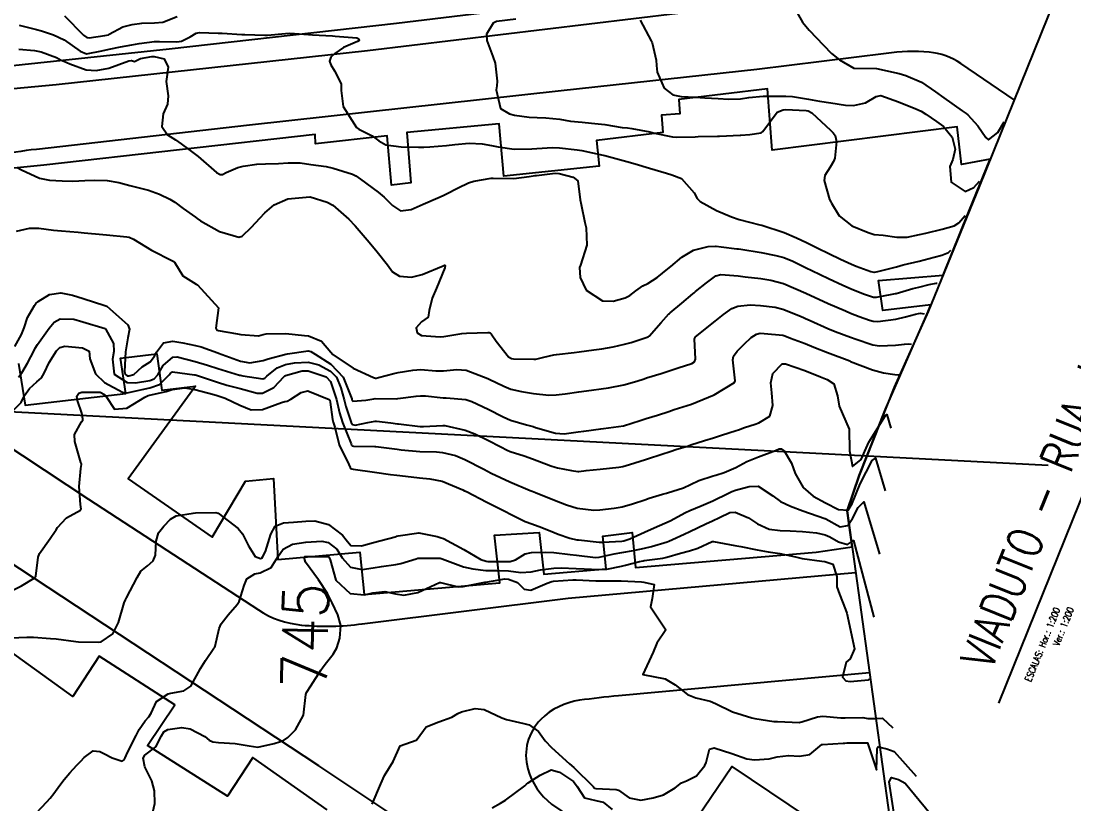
# Model space of a CAD drawing. Header units: metres. Extents: x 318500 to 325275, y 7408834 to 7428799.
# Drawn here: x 321717.2 to 321810.4, y 7415750.7 to 7415820.2 of the extents above; entities that cross this region are included whole.
import ezdxf
from ezdxf.enums import TextEntityAlignment as Align

# ---------------------------------------------------------------- set-up
doc = ezdxf.new("R2010")
doc.units = ezdxf.units.M
doc.header["$MEASUREMENT"] = 0
doc.linetypes.add('CONTINUO', pattern=[0])
for name, color, linetype in [('Area', 45, 'Continuous'), ('Cotas', 45, 'Continuous'), ('Curvas de Nivel 1m', 11, 'Continuous'), ('Curvas de Nivel 5m', 15, 'Continuous'), ('Edificações', 30, 'Continuous'), ('Perfil', 45, 'Continuous'), ('TEXTO', 45, 'Continuous'), ('Vias Primárias', 230, 'Continuous')]:
    doc.layers.add(name, color=color, linetype=linetype)
doc.styles.add('ROMANS', font='romans', dxfattribs={"height": 0.2})
doc.styles.add('Style-STANDARD', font='STANDARD.shx')

msp = doc.modelspace()

# ---------------------------------------------------------------- linework, layer by layer
at = {"layer": 'Area'}
msp.add_lwpolyline([(321828.812, 7415871.829), (321825.52, 7415865.266), (321824.407, 7415862.627), (321823.78, 7415860.688), (321820.875, 7415852.855), (321816.863, 7415842.283), (321815.539, 7415839.28), (321814.542, 7415836.485), (321814.272, 7415836.193), (321812.185, 7415830.571), (321810.023, 7415825.882), (321808.723, 7415822.002), (321802.056, 7415805.534), (321797.525, 7415794.4), (321794.514, 7415787.7), (321791.419, 7415779.864), (321790.335, 7415776.74), (321794.679, 7415745.276)], dxfattribs=at)
at = {"layer": 'Curvas de Nivel 1m', "flags": 128}
for points, elevation in [([(321785.563, 7415821.511), (321786.383, 7415820.039), (321786.99, 7415819.347), (321788.257, 7415818.017), (321788.963, 7415817.271), (321789.659, 7415816.702), (321790.95, 7415815.98), (321792.95, 7415815.95), (321794.943, 7415815.488), (321795.539, 7415815.323), (321796.933, 7415814.735), (321798.176, 7415813.881), (321798.912, 7415813.339), (321800.548, 7415812.2), (321800.892, 7415811.963), (321801.028, 7415811.848), (321801.916, 7415810.87), (321802.634, 7415809.824), (321802.867, 7415809.633), (321803.698, 7415810.283), (321804.25, 7415811.22)], 732), ([(321720.995, 7415820.603), (321722.674, 7415818.893), (321722.967, 7415818.692), (321723.182, 7415818.671), (321724.568, 7415818.866), (321724.899, 7415818.933), (321724.972, 7415818.972), (321726.185, 7415819.639), (321726.985, 7415819.852), (321727.848, 7415819.96), (321728.988, 7415819.984), (321729.724, 7415820.064), (321730.997, 7415820.565)], 734), ([(321760.999, 7415820.312), (321759.282, 7415820.119), (321758.993, 7415819.975), (321758.403, 7415818.991), (321758.413, 7415818.416), (321758.949, 7415817.005), (321759.166, 7415816.407), (321759.34, 7415814.82), (321759.302, 7415814.404), (321759.259, 7415814.06), (321759.641, 7415812.399), (321760.431, 7415811.934), (321760.884, 7415811.816), (321762.16, 7415811.638), (321762.882, 7415811.595), (321763.655, 7415811.569), (321764.881, 7415811.446), (321765.848, 7415811.283), (321766.879, 7415811.171), (321767.7, 7415811.11), (321768.877, 7415810.967), (321770.407, 7415810.723), (321770.874, 7415810.673), (321771.264, 7415810.634), (321772.871, 7415810.318), (321772.95, 7415810.298), (321773.267, 7415810.214), (321774.865, 7415809.871), (321775.21, 7415809.841), (321776.866, 7415809.892), (321777.132, 7415809.9), (321778.867, 7415809.95), (321779.046, 7415809.958), (321780.869, 7415810.04), (321780.938, 7415810.04), (321781.709, 7415810.102), (321782.712, 7415810.251), (321782.873, 7415810.352), (321784.132, 7415812.071), (321784.672, 7415812.285), (321784.894, 7415812.3), (321786.712, 7415812.214), (321786.892, 7415812.182), (321787.23, 7415812.027), (321788.875, 7415810.474), (321789.112, 7415810.246), (321789.271, 7415810.004), (321789.401, 7415809.463), (321789.262, 7415808.004), (321789.138, 7415807.703), (321788.828, 7415807.201), (321788.38, 7415806.451), (321788.304, 7415806.015), (321788.793, 7415804.337), (321788.904, 7415804.121), (321788.966, 7415804.007), (321789.647, 7415802.871), (321790.76, 7415801.98), (321792.206, 7415801.413), (321792.749, 7415801.228), (321793.521, 7415801.169), (321794.746, 7415800.986), (321795.661, 7415801.001), (321796.75, 7415801.22), (321797.303, 7415801.341), (321798.758, 7415801.709), (321799.823, 7415801.981), (321800.234, 7415802.251), (321800.8, 7415802.91)], 734), ([(321771.999, 7415820.235), (321772.972, 7415818.383), (321773.059, 7415818.219), (321773.422, 7415816.68), (321773.458, 7415816.212), (321773.527, 7415815.626), (321774.125, 7415814.202), (321774.911, 7415813.598), (321775.625, 7415813.467), (321776.908, 7415813.399), (321777.73, 7415813.336), (321778.907, 7415813.273), (321779.819, 7415813.214), (321780.907, 7415813.257), (321781.64, 7415813.371), (321782.911, 7415813.481), (321783.49, 7415813.503), (321784.912, 7415813.504), (321785.499, 7415813.463), (321786.908, 7415813.232), (321787.892, 7415813.033), (321788.903, 7415812.886), (321790.188, 7415812.704), (321790.9, 7415812.649), (321791.967, 7415812.901), (321792.913, 7415813.474), (321793.319, 7415813.541), (321794.906, 7415812.995), (321796.444, 7415812.359), (321796.894, 7415812.151), (321797.325, 7415811.893), (321798.25, 7415811.246), (321798.879, 7415810.796), (321799.657, 7415809.862), (321799.924, 7415808.789), (321799.702, 7415807.861), (321799.446, 7415807.248), (321799.561, 7415805.862), (321800.802, 7415805.052), (321801.582, 7415805.384), (321802.07, 7415805.96)], 733), ([(321716.95, 7415817.647), (321718.352, 7415817.546), (321718.947, 7415817.431), (321720.281, 7415816.92), (321720.716, 7415816.692), (321720.937, 7415816.599), (321721.481, 7415816.358), (321722.929, 7415815.817), (321723.806, 7415815.754), (321724.931, 7415815.971), (321726.712, 7415816.608), (321726.938, 7415816.646), (321727.206, 7415816.558), (321727.747, 7415816.822), (321728.745, 7415817.01), (321728.943, 7415817.008), (321729.838, 7415816.797), (321730.189, 7415816.048), (321730.022, 7415814.793), (321730.182, 7415813.509), (321730.128, 7415812.791), (321729.747, 7415811.927), (321729.624, 7415810.799), (321730.133, 7415810.071), (321730.848, 7415809.629), (321731.345, 7415809.272), (321732.005, 7415808.763), (321732.831, 7415808.145), (321734.48, 7415806.733), (321734.807, 7415806.537), (321734.993, 7415806.541), (321735.34, 7415806.722), (321736.359, 7415807.165), (321736.819, 7415807.289), (321738.03, 7415807.474), (321738.822, 7415807.491), (321739.973, 7415807.508), (321740.824, 7415807.577), (321741.892, 7415807.566), (321742.822, 7415807.444), (321744.179, 7415807.24), (321744.818, 7415807.111), (321746.511, 7415806.573), (321746.808, 7415806.421), (321747.241, 7415806.126), (321748.787, 7415804.977), (321749.321, 7415804.532), (321750.062, 7415803.81), (321750.768, 7415803.338), (321751.711, 7415803.443), (321752.774, 7415803.916), (321754.067, 7415804.471), (321754.554, 7415804.693), (321754.785, 7415804.816), (321755.869, 7415805.369), (321756.801, 7415805.81), (321757.263, 7415805.965), (321758.807, 7415806.233), (321758.98, 7415806.235), (321760.807, 7415806.184), (321762.168, 7415806.36), (321762.707, 7415806.456), (321762.812, 7415806.469), (321764.489, 7415806.659), (321764.815, 7415806.646), (321766.073, 7415806.311), (321766.473, 7415805.971), (321766.705, 7415804.301), (321766.784, 7415803.883), (321767.118, 7415802.295), (321767.219, 7415801.827), (321767.287, 7415800.292), (321766.712, 7415798.497), (321766.645, 7415798.301), (321766.697, 7415797.406), (321767.218, 7415796.292), (321768.666, 7415795.332), (321769.621, 7415795.305), (321770.67, 7415795.609), (321771.088, 7415795.829), (321771.62, 7415796.236), (321772.235, 7415796.679), (321772.69, 7415796.892), (321773.504, 7415797.402), (321774.467, 7415798.194), (321774.712, 7415798.391), (321775.698, 7415799.202), (321776.727, 7415799.842), (321778.021, 7415800.151), (321778.68, 7415800.191), (321778.731, 7415800.186), (321779.181, 7415800.133), (321780.577, 7415799.961), (321780.728, 7415799.943), (321780.919, 7415799.918), (321782.725, 7415799.639), (321784.028, 7415799.376), (321784.721, 7415799.179), (321785.521, 7415798.851), (321786.712, 7415798.271), (321787.217, 7415798.025), (321788.7, 7415797.313), (321789.951, 7415796.731), (321790.686, 7415796.409), (321791.803, 7415795.963), (321792.676, 7415795.682), (321792.955, 7415795.668), (321794.341, 7415795.933), (321794.624, 7415795.987), (321794.681, 7415796.005), (321796.166, 7415796.429), (321796.69, 7415796.568), (321797.597, 7415796.79), (321798.217, 7415796.919), (321798.31, 7415796.92)], 736), ([(321716.813, 7415807.179), (321717.196, 7415806.964), (321718.799, 7415806.231), (321719.672, 7415806.052), (321720.796, 7415805.989), (321721.736, 7415805.961), (321722.797, 7415805.999), (321723.635, 7415806.04), (321724.797, 7415806.016), (321725.803, 7415805.837), (321726.791, 7415805.569), (321728.456, 7415805.143), (321728.784, 7415805.048), (321729.413, 7415804.801), (321730.347, 7415804.357), (321730.773, 7415804.081), (321731.518, 7415803.519), (321732.609, 7415802.752), (321732.758, 7415802.648), (321733.059, 7415802.443), (321734.742, 7415801.5), (321736.447, 7415800.992), (321736.736, 7415801.075), (321737.559, 7415801.877), (321738.319, 7415802.677), (321738.765, 7415803.14), (321739.582, 7415803.852), (321740.777, 7415804.388), (321742.739, 7415804.58), (321742.78, 7415804.574), (321744.276, 7415804.098), (321744.772, 7415803.817), (321746.185, 7415802.576), (321746.751, 7415801.993), (321747.987, 7415800.551), (321748.717, 7415799.697), (321749.612, 7415798.526), (321750.077, 7415797.903), (321750.69, 7415797.525), (321751.738, 7415797.451), (321752.692, 7415797.681), (321754.566, 7415798.462), (321754.658, 7415798.503), (321754.701, 7415798.505), (321754.737, 7415798.459), (321754.698, 7415798.268), (321753.963, 7415796.471), (321753.571, 7415795.572), (321753.308, 7415794.48), (321753.213, 7415793.91), (321752.635, 7415793.494), (321752.16, 7415792.962), (321752.26, 7415792.494), (321752.618, 7415792.269), (321754.295, 7415792.143), (321754.617, 7415792.171), (321756.217, 7415792.436), (321756.631, 7415792.485), (321758.511, 7415792.531), (321758.631, 7415792.531), (321758.727, 7415792.505), (321758.809, 7415792.407), (321759.252, 7415791.769), (321760.344, 7415790.384), (321760.598, 7415790.233), (321760.78, 7415790.195), (321762.597, 7415790.164), (321762.763, 7415790.182), (321763.459, 7415790.341), (321764.367, 7415790.569), (321764.604, 7415790.601), (321766.144, 7415790.77), (321766.608, 7415790.827), (321767.899, 7415790.993), (321768.612, 7415791.101), (321769.601, 7415791.274), (321770.619, 7415791.489), (321771.213, 7415791.649), (321772.628, 7415792.112), (321772.703, 7415792.144), (321772.796, 7415792.218), (321773.863, 7415793.422), (321774.551, 7415794.191), (321774.605, 7415794.236), (321774.651, 7415794.274), (321775.699, 7415795.145), (321776.677, 7415795.964), (321776.79, 7415796.057), (321776.923, 7415796.166), (321777.891, 7415796.953), (321778.701, 7415797.567), (321779.147, 7415797.69), (321780.702, 7415797.565), (321781.318, 7415797.486), (321782.698, 7415797.313), (321783.59, 7415797.183), (321784.692, 7415796.892), (321786.68, 7415796.03), (321788.666, 7415795.102), (321790.192, 7415794.452), (321790.654, 7415794.264), (321791.419, 7415793.968), (321792.318, 7415793.626), (321792.646, 7415793.541), (321793.067, 7415793.525), (321794.648, 7415793.725), (321795.522, 7415793.917), (321796.4, 7415794.158), (321796.655, 7415794.227), (321796.83, 7415794.247), (321797.18, 7415794.2)], 737), ([(321716.738, 7415801.53), (321717.906, 7415801.789), (321718.743, 7415801.778), (321720.042, 7415801.619), (321720.74, 7415801.546), (321722.201, 7415801.433), (321722.737, 7415801.384), (321724.385, 7415801.216), (321724.735, 7415801.184), (321726.534, 7415801.032), (321726.733, 7415800.997), (321727.121, 7415800.826), (321728.715, 7415799.825), (321730.583, 7415798.9), (321730.701, 7415798.833), (321730.749, 7415798.779), (321731.481, 7415797.561), (321732.681, 7415796.82), (321732.801, 7415796.749), (321734.65, 7415794.73), (321734.421, 7415792.934), (321734.51, 7415792.731), (321734.604, 7415792.714), (321734.62, 7415792.715), (321736.325, 7415792.411), (321736.616, 7415792.348), (321738.194, 7415792.254), (321738.617, 7415792.357), (321738.873, 7415792.412), (321740.618, 7415792.436), (321742.273, 7415792.282), (321742.616, 7415792.237), (321743.778, 7415791.769), (321744.602, 7415790.79), (321744.765, 7415790.588), (321746.582, 7415789.364), (321748.394, 7415788.543), (321748.569, 7415788.493), (321748.621, 7415788.488), (321748.809, 7415788.536), (321750.184, 7415788.907), (321750.577, 7415788.99), (321751.868, 7415789.21), (321752.581, 7415789.245), (321753.904, 7415789.147), (321754.58, 7415789.141), (321755.776, 7415789.248), (321756.581, 7415789.189), (321758.518, 7415788.463), (321758.57, 7415788.437), (321758.63, 7415788.409), (321759.94, 7415787.766), (321760.561, 7415787.518), (321761.488, 7415787.295), (321762.558, 7415787.122), (321763.904, 7415786.989), (321764.557, 7415787.011), (321765.354, 7415787.114), (321766.56, 7415787.279), (321767.703, 7415787.424), (321768.563, 7415787.539), (321769.197, 7415787.631), (321770.567, 7415787.906), (321771.724, 7415788.233), (321772.357, 7415788.439), (321772.574, 7415788.505), (321773.872, 7415788.91), (321774.584, 7415789.136), (321775.37, 7415789.401), (321776.594, 7415789.803), (321776.819, 7415789.945), (321776.896, 7415790.166), (321776.818, 7415791.977), (321776.903, 7415792.166), (321778.644, 7415793.537), (321779.382, 7415794.129), (321780.123, 7415794.653), (321780.661, 7415794.87), (321781.766, 7415794.996), (321782.663, 7415794.942), (321783.957, 7415794.774), (321784.658, 7415794.603), (321786.057, 7415794.039), (321786.473, 7415793.858), (321786.647, 7415793.78), (321787.079, 7415793.593), (321788.639, 7415792.888), (321789.269, 7415792.633), (321790.631, 7415792.129), (321790.74, 7415792.087), (321791.045, 7415791.974), (321792.622, 7415791.439), (321793.216, 7415791.349), (321794.622, 7415791.415), (321795.419, 7415791.515), (321795.823, 7415791.525), (321796.05, 7415791.49)], 738), ([(321716.603, 7415791.286), (321717.199, 7415792.369), (321717.416, 7415792.952), (321717.711, 7415793.872), (321718.332, 7415794.943), (321718.476, 7415795.119), (321718.655, 7415795.279), (321719.684, 7415795.905), (321720.667, 7415796.047), (321721.725, 7415795.833), (321722.66, 7415795.545), (321724.577, 7415794.935), (321724.651, 7415794.91), (321724.758, 7415794.858), (321726.626, 7415793.229), (321726.755, 7415792.828), (321726.612, 7415792.06), (321726.417, 7415790.833), (321726.323, 7415789.084), (321726.376, 7415788.833), (321726.568, 7415788.705), (321726.694, 7415788.702), (321727.133, 7415788.822), (321727.887, 7415789.504), (321728.587, 7415789.935), (321728.966, 7415790.425), (321729.158, 7415790.794), (321729.783, 7415791.613), (321730.61, 7415791.763), (321731.476, 7415791.635), (321732.606, 7415791.389), (321733.116, 7415791.255), (321734.6, 7415790.744), (321734.65, 7415790.719), (321736.59, 7415790.002), (321737.421, 7415789.854), (321738.591, 7415790.049), (321739.047, 7415790.211), (321740.6, 7415790.624), (321740.623, 7415790.626), (321740.766, 7415790.648), (321742.603, 7415790.916), (321742.84, 7415790.854), (321743.213, 7415790.611), (321744.587, 7415789.741), (321745.696, 7415788.579), (321746.452, 7415786.66), (321746.47, 7415786.571), (321746.487, 7415786.518), (321746.539, 7415786.436), (321747.691, 7415786.553), (321748.413, 7415786.671), (321748.542, 7415786.673), (321750.383, 7415786.671), (321750.543, 7415786.683), (321752.147, 7415786.893), (321752.547, 7415786.928), (321752.973, 7415786.91), (321754.553, 7415786.749), (321754.83, 7415786.734), (321756.552, 7415786.587), (321757.085, 7415786.425), (321758.54, 7415785.727), (321759.868, 7415785.052), (321760.526, 7415784.772), (321761.928, 7415784.359), (321762.518, 7415784.198), (321762.739, 7415784.125), (321764.509, 7415783.6), (321765.279, 7415783.548), (321766.511, 7415783.718), (321767.013, 7415783.793), (321768.516, 7415783.986), (321768.768, 7415784.016), (321770.52, 7415784.25), (321772.017, 7415784.738), (321772.53, 7415784.899), (321773.529, 7415785.211), (321774.54, 7415785.537), (321775.031, 7415785.697), (321776.55, 7415786.17), (321778.559, 7415786.998), (321780.368, 7415788.113), (321780.427, 7415788.258), (321780.207, 7415790.116), (321780.279, 7415790.441), (321780.612, 7415790.882), (321781.207, 7415791.518), (321781.85, 7415792.098), (321782.322, 7415792.404), (321782.634, 7415792.468), (321782.998, 7415792.449), (321784.632, 7415792.289), (321784.816, 7415792.242), (321785.317, 7415792.05), (321786.623, 7415791.554), (321787.396, 7415791.245), (321788.611, 7415790.755), (321790.569, 7415790.012), (321790.6, 7415790.001), (321790.655, 7415789.979), (321792.589, 7415789.237), (321793.567, 7415788.958), (321794.583, 7415788.807), (321794.866, 7415788.779), (321794.92, 7415788.77)], 739), ([(321716.527, 7415785.669), (321717.161, 7415786.326), (321717.465, 7415786.951), (321717.911, 7415787.585), (321718.558, 7415788.166), (321718.971, 7415788.527), (321719.201, 7415788.931), (321719.641, 7415789.867), (321720.29, 7415790.915), (321720.603, 7415791.214), (321721.02, 7415791.32), (321722.603, 7415791.191), (321723.176, 7415790.874), (321723.255, 7415790.208), (321723.742, 7415788.868), (321724.559, 7415788.102), (321726.137, 7415787.245), (321726.545, 7415787.191), (321727.87, 7415787.49), (321728.552, 7415787.631), (321729.425, 7415787.923), (321730.29, 7415788.783), (321730.407, 7415788.947), (321730.574, 7415789.036), (321732.523, 7415788.798), (321732.571, 7415788.785), (321732.684, 7415788.748), (321734.561, 7415788.125), (321735.391, 7415787.878), (321736.553, 7415787.563), (321738.065, 7415787.159), (321738.547, 7415787.152), (321739.554, 7415787.656), (321740.458, 7415788.651), (321740.515, 7415788.706), (321740.571, 7415788.727), (321742.064, 7415789.141), (321742.578, 7415789.13), (321744.198, 7415788.596), (321744.564, 7415788.208), (321745.096, 7415786.584), (321745.366, 7415785.419), (321745.62, 7415784.573), (321746.395, 7415782.658), (321746.436, 7415782.561), (321746.489, 7415782.489), (321746.594, 7415782.454), (321748.489, 7415782.445), (321748.59, 7415782.437), (321750.485, 7415782.196), (321750.842, 7415782.149), (321752.485, 7415781.985), (321753.973, 7415781.953), (321754.485, 7415781.912), (321755.659, 7415781.62), (321756.478, 7415781.271), (321758.142, 7415780.413), (321758.468, 7415780.246), (321758.793, 7415780.077), (321760.454, 7415779.284), (321762.262, 7415778.534), (321762.442, 7415778.465), (321762.741, 7415778.347), (321764.43, 7415777.67), (321765.487, 7415777.251), (321766.42, 7415776.971), (321767.899, 7415776.797), (321768.418, 7415776.812), (321769.71, 7415776.968), (321770.423, 7415777.092), (321771.323, 7415777.34), (321772.432, 7415777.714), (321772.806, 7415777.843), (321773.989, 7415778.197), (321774.335, 7415778.299), (321774.442, 7415778.334), (321775.851, 7415778.774), (321776.453, 7415779.051), (321777.2, 7415779.418), (321778.465, 7415779.826), (321778.706, 7415779.896), (321779.456, 7415780.125), (321780.475, 7415780.582), (321781.464, 7415781.116), (321782.484, 7415781.505), (321783.983, 7415782.068), (321784.324, 7415782.231), (321784.493, 7415782.235), (321784.771, 7415782.056), (321785.401, 7415780.968), (321785.737, 7415780.041), (321786.451, 7415778.785), (321787.345, 7415778.021), (321788.431, 7415777.423), (321789.57, 7415776.846), (321790.422, 7415776.772), (321790.783, 7415777.39), (321791.488, 7415779.12), (321792.548, 7415781.183), (321792.845, 7415781.395), (321793.72, 7415778.49)], 741), ([(321716.31, 7415769.641), (321717.188, 7415770.08), (321718.327, 7415770.763), (321718.453, 7415770.938), (321718.668, 7415772.622), (321718.778, 7415772.934), (321719.735, 7415774.281), (321720.185, 7415774.913), (321720.262, 7415775.032), (321720.385, 7415775.245), (321721.188, 7415776.108), (321722.409, 7415776.799), (321722.454, 7415776.835), (321722.474, 7415776.879), (321722.416, 7415777.289), (321722.315, 7415778.882), (321722.456, 7415780.466), (321722.517, 7415780.822), (321722.507, 7415780.88), (321722.462, 7415781.023), (321721.905, 7415782.889), (321721.902, 7415783.486), (321722.516, 7415784.609), (321722.622, 7415784.775), (321722.635, 7415784.879), (321722.525, 7415785.398), (321722.157, 7415786.507), (321722.085, 7415786.887), (321722.267, 7415787.161), (321722.545, 7415787.238), (321724.158, 7415787.252), (321724.543, 7415787.028), (321724.708, 7415786.857), (321725.431, 7415785.749), (321726.53, 7415785.825), (321728.111, 7415786.806), (321728.403, 7415786.941), (321728.543, 7415786.97), (321730.025, 7415787.308), (321730.551, 7415787.497), (321731.674, 7415787.642), (321732.551, 7415787.498), (321734.228, 7415787.042), (321734.543, 7415786.948), (321735.229, 7415786.713), (321736.534, 7415786.093), (321737.537, 7415785.692), (321738.531, 7415785.72), (321740.221, 7415786.329), (321740.538, 7415786.413), (321740.733, 7415786.443), (321741.049, 7415786.635), (321741.97, 7415787.207), (321742.551, 7415787.372), (321744.441, 7415786.591), (321744.502, 7415786.553), (321744.538, 7415786.371), (321744.753, 7415784.818), (321744.812, 7415784.586), (321744.941, 7415784.156), (321745.342, 7415782.577), (321746.192, 7415780.836), (321746.321, 7415780.562), (321746.368, 7415780.47), (321746.459, 7415780.438), (321746.591, 7415780.427), (321748.456, 7415780.142), (321749.884, 7415779.948), (321750.454, 7415779.881), (321751.703, 7415779.736), (321752.458, 7415779.65), (321753.359, 7415779.569), (321754.454, 7415779.361), (321756.282, 7415778.593), (321756.441, 7415778.513), (321756.605, 7415778.428), (321758.426, 7415777.5), (321760.197, 7415776.599), (321760.412, 7415776.496), (321760.645, 7415776.376), (321761.83, 7415775.784), (321762.402, 7415775.562), (321763.298, 7415775.24), (321764.395, 7415774.807), (321764.745, 7415774.668), (321765.786, 7415774.306), (321766.388, 7415774.169), (321766.543, 7415774.142), (321768.385, 7415773.935), (321768.713, 7415773.938), (321770.387, 7415774.037), (321770.573, 7415774.062), (321771.094, 7415774.239), (321772.396, 7415774.844), (321773.524, 7415775.326), (321774.405, 7415775.714), (321774.729, 7415775.864), (321775.315, 7415776.181), (321776.016, 7415776.574), (321776.419, 7415776.753), (321777.41, 7415777.171), (321778.432, 7415777.619), (321778.792, 7415777.778), (321779.485, 7415778.124), (321780.119, 7415778.441), (321780.447, 7415778.546), (321781.673, 7415778.876), (321782.452, 7415778.909), (321783.774, 7415778.07), (321784.432, 7415777.543), (321785.32, 7415777.154), (321786.421, 7415776.739), (321788.365, 7415776.056), (321788.41, 7415776.037), (321788.463, 7415776.009), (321789.722, 7415775.309), (321790.404, 7415775.419), (321790.833, 7415776.053), (321791.306, 7415777.037), (321791.822, 7415777.52), (321793.22, 7415772.9)], 742), ([(321716.257, 7415765.458), (321717.667, 7415765.537), (321718.259, 7415765.518), (321719.759, 7415765.416), (321720.257, 7415765.37), (321722, 7415765.137), (321722.253, 7415765.11), (321724.038, 7415765.078), (321724.254, 7415765.111), (321725.273, 7415765.837), (321725.782, 7415766.837), (321726.297, 7415768.577), (321726.401, 7415768.828), (321726.504, 7415769.028), (321727.428, 7415770.814), (321727.769, 7415771.378), (321728.346, 7415771.86), (321728.857, 7415772.29), (321729.078, 7415772.793), (321729.133, 7415774.031), (321729.344, 7415774.79), (321729.816, 7415775.358), (321730.398, 7415775.992), (321730.887, 7415776.289), (321732.407, 7415776.527), (321732.612, 7415776.542), (321734.408, 7415776.575), (321734.604, 7415776.521), (321736.387, 7415775.176), (321736.765, 7415774.694), (321737.301, 7415773.618), (321737.904, 7415772.677), (321738.357, 7415772.497), (321738.492, 7415772.534), (321738.586, 7415772.667), (321738.824, 7415773.123), (321739.269, 7415774.657), (321739.661, 7415775.381), (321740.395, 7415775.652), (321741.297, 7415775.73), (321742.398, 7415775.798), (321743.169, 7415775.838), (321744.394, 7415775.528), (321745.643, 7415774.571), (321745.964, 7415774.155), (321746.371, 7415773.665), (321747.31, 7415773.611), (321748.374, 7415773.928), (321750.314, 7415774.436), (321750.389, 7415774.457), (321750.428, 7415774.47), (321750.577, 7415774.507), (321752.393, 7415774.775), (321754.031, 7415774.464), (321754.388, 7415774.339), (321754.579, 7415774.265), (321756.373, 7415773.311), (321757.898, 7415772.407), (321758.358, 7415772.253), (321758.513, 7415772.243), (321760.358, 7415772.235), (321760.495, 7415772.241), (321760.951, 7415772.371), (321761.812, 7415772.914), (321762.37, 7415773.028), (321763.634, 7415773.068), (321764.371, 7415773.024), (321765.818, 7415772.856), (321766.367, 7415772.795), (321768.039, 7415772.601), (321768.365, 7415772.622), (321769.705, 7415772.915), (321770.372, 7415773.024), (321771.411, 7415773.198), (321772.378, 7415773.411), (321773.025, 7415773.566), (321774.387, 7415773.992), (321774.534, 7415774.042), (321774.88, 7415774.185), (321775.907, 7415774.663), (321776.397, 7415774.893), (321777.818, 7415775.563), (321778.407, 7415775.838), (321779.028, 7415776.131), (321779.965, 7415776.568), (321780.418, 7415776.615), (321781.603, 7415776.098), (321782.405, 7415775.576), (321783.426, 7415775.1), (321784.399, 7415774.971), (321785.299, 7415774.947), (321786.399, 7415774.893), (321787.626, 7415774.79), (321788.396, 7415774.606), (321788.811, 7415774.42), (321789.57, 7415773.992), (321790.386, 7415773.742), (321790.917, 7415774.089), (321792.71, 7415767.31)], 743), ([(321718.045, 7415749.452), (321719.442, 7415750.919), (321719.737, 7415751.243), (321720.072, 7415751.681), (321720.582, 7415752.403), (321720.961, 7415752.897), (321721.488, 7415753.5), (321722.109, 7415754.166), (321722.454, 7415754.538), (321722.752, 7415754.874), (321723.547, 7415755.445), (321724.125, 7415755.402), (321724.495, 7415755.225), (321725.225, 7415754.843), (321726.116, 7415754.535), (321726.293, 7415754.651), (321726.368, 7415754.826), (321726.594, 7415755.292), (321727.357, 7415756.812), (321727.607, 7415757.349), (321728.16, 7415758.11), (321728.487, 7415758.475), (321728.69, 7415758.795), (321729.163, 7415759.812), (321730.196, 7415760.512), (321730.415, 7415760.558), (321731.567, 7415760.76), (321732.204, 7415761.174), (321733.058, 7415762.737), (321733.498, 7415763.464), (321734.247, 7415764.549), (321734.314, 7415764.654), (321734.343, 7415764.719), (321734.7, 7415766.289), (321734.878, 7415766.714), (321735.489, 7415767.507), (321736.297, 7415768.414), (321736.469, 7415768.697), (321736.91, 7415770.103), (321737.169, 7415770.687), (321737.875, 7415771.139), (321738.338, 7415771.218), (321739.311, 7415771.69), (321739.91, 7415772.647), (321740.367, 7415773.319), (321741.216, 7415773.787), (321742.373, 7415773.956), (321743.803, 7415774.027), (321744.373, 7415773.924), (321745.124, 7415773.335), (321745.61, 7415772.571), (321746.348, 7415771.734), (321747.369, 7415771.526), (321748.347, 7415771.678), (321749.084, 7415771.794), (321750.352, 7415771.984), (321750.794, 7415772.063), (321752.149, 7415772.483), (321752.306, 7415772.535), (321752.361, 7415772.545), (321754.296, 7415772.526), (321754.361, 7415772.508), (321754.477, 7415772.458), (321756.35, 7415771.76), (321757.184, 7415771.58), (321758.346, 7415771.441), (321759.295, 7415771.441), (321760.345, 7415771.4), (321761.436, 7415771.271), (321762.345, 7415771.33), (321763.183, 7415771.502), (321764.35, 7415771.638), (321765.004, 7415771.66), (321766.35, 7415771.627), (321767.051, 7415771.588), (321768.349, 7415771.516), (321769.053, 7415771.556), (321770.354, 7415771.824), (321770.694, 7415771.898), (321771.939, 7415772.224), (321772.28, 7415772.302), (321772.361, 7415772.315), (321774.018, 7415772.542), (321774.366, 7415772.611), (321775.586, 7415772.964), (321776.375, 7415773.184), (321777.12, 7415773.418), (321778.388, 7415773.997), (321778.506, 7415774.02), (321780.383, 7415773.668), (321780.914, 7415773.573), (321782.378, 7415773.262), (321783.351, 7415773.099), (321784.373, 7415772.951), (321785.77, 7415772.638), (321786.367, 7415772.516), (321788.113, 7415772.263), (321788.363, 7415772.225), (321789.09, 7415771.999), (321789.42, 7415770.917), (321789.432, 7415769.993), (321789.671, 7415769.337), (321790.206, 7415767.982), (321790.305, 7415767.659), (321791.005, 7415764.483), (321790.626, 7415763.594), (321790.243, 7415763.314), (321789.928, 7415761.983), (321790.225, 7415761.656), (321790.61, 7415761.588), (321792.227, 7415761.754), (321792.283, 7415761.799), (321792.31, 7415761.78)], 744), ([(321748.262, 7415750.727), (321749.028, 7415752.526), (321749.36, 7415753.262), (321750.12, 7415754.51), (321750.755, 7415755.886), (321752.149, 7415756.396), (321752.207, 7415756.422), (321752.246, 7415756.479), (321753.047, 7415757.586), (321754.166, 7415758.028), (321755.334, 7415758.443), (321755.86, 7415758.749), (321756.177, 7415758.907), (321757.389, 7415759.205), (321758.181, 7415759.104), (321759.764, 7415758.384), (321760.169, 7415758.238), (321761.697, 7415757.888), (321762.164, 7415757.766), (321762.993, 7415757.172), (321763.579, 7415756.329), (321764.141, 7415755.75), (321765.756, 7415754.304), (321766.115, 7415753.962), (321767.835, 7415752.274), (321767.964, 7415752.147), (321768.088, 7415752.116), (321769.88, 7415752.036), (321770.087, 7415751.965), (321771.022, 7415751.289), (321772.079, 7415751.089), (321773.146, 7415751.269), (321774.084, 7415751.543), (321775.1, 7415752.175), (321775.664, 7415752.599), (321776.099, 7415752.79), (321777.011, 7415753.246), (321777.738, 7415754.144), (321777.849, 7415754.417), (321778.142, 7415755.596), (321778.57, 7415755.707), (321780.137, 7415755.221), (321781.467, 7415754.753), (321782.129, 7415754.648), (321783.445, 7415754.752), (321784.133, 7415754.904), (321785.145, 7415755.035), (321786.134, 7415754.99), (321787.036, 7415755.117), (321788.11, 7415756.001), (321788.15, 7415756.015), (321789.999, 7415756.134), (321790.152, 7415756.137), (321790.319, 7415756.145), (321792.152, 7415756.146), (321792.95, 7415753.764), (321793.007, 7415755.625), (321793.084, 7415755.818), (321793.856, 7415755.642), (321794.511, 7415755.399), (321796.47, 7415753.19)], 746), ([(321758.889, 7415750.392), (321759.634, 7415750.825), (321760.077, 7415751.09), (321761.777, 7415752.355), (321761.947, 7415752.498), (321762.094, 7415752.618), (321763.146, 7415753.293), (321764.111, 7415753.752), (321764.851, 7415753.57), (321766.096, 7415752.731), (321766.431, 7415752.295), (321767.067, 7415751.273), (321768.078, 7415751.038), (321768.728, 7415750.911), (321769.52, 7415750.248)], 747), ([(321795.043, 7415746.372), (321794.065, 7415752.688), (321794.26, 7415753.073), (321794.907, 7415752.907), (321795.488, 7415752.595), (321798.54, 7415748.89)], 747)]:
    msp.add_lwpolyline(points, dxfattribs=dict(at, elevation=elevation))
at = {"layer": 'Curvas de Nivel 5m', "flags": 128}
for points, elevation in [([(321716.982, 7415819.77), (321718.528, 7415819.395), (321718.975, 7415819.27), (321720.04, 7415818.924), (321720.964, 7415818.489), (321722.378, 7415817.466), (321722.945, 7415817.256), (321724.302, 7415817.517), (321724.952, 7415817.671), (321725.951, 7415817.849), (321726.958, 7415818.042), (321727.63, 7415818.153), (321728.963, 7415818.327), (321729.421, 7415818.345), (321730.963, 7415818.301), (321731.381, 7415818.357), (321732.129, 7415818.763), (321732.667, 7415819.063), (321732.976, 7415819.124), (321734.628, 7415819.081), (321734.975, 7415819.067), (321736.72, 7415818.958), (321736.974, 7415818.946), (321738.748, 7415818.899), (321738.974, 7415818.904), (321740.574, 7415819.056), (321740.976, 7415819.066), (321742.632, 7415818.968), (321742.975, 7415818.942), (321744.733, 7415818.834), (321744.973, 7415818.818), (321746.893, 7415818.649), (321746.971, 7415818.635), (321747.094, 7415818.568), (321747.107, 7415818.429), (321746.966, 7415818.335), (321745.731, 7415817.81), (321744.95, 7415817.27), (321744.597, 7415816.943), (321744.488, 7415816.597), (321744.604, 7415816.262), (321744.931, 7415815.738), (321745.508, 7415814.584), (321745.505, 7415813.99), (321745.684, 7415812.582), (321746.862, 7415810.709), (321747.074, 7415810.567), (321748.268, 7415809.963), (321748.85, 7415809.52), (321749.48, 7415809.164), (321750.845, 7415808.99), (321752.366, 7415808.974), (321752.845, 7415808.98), (321753.373, 7415809.01), (321754.847, 7415809.128), (321755.595, 7415809.197), (321756.849, 7415809.312), (321758.009, 7415809.258), (321758.847, 7415809.112), (321759.437, 7415808.99), (321760.846, 7415808.796), (321762.395, 7415808.809), (321762.847, 7415808.845), (321764.248, 7415808.937), (321764.849, 7415808.915), (321766.412, 7415808.741), (321766.846, 7415808.674), (321768.717, 7415808.272), (321768.84, 7415808.241), (321768.88, 7415808.229), (321770.832, 7415807.706), (321771.577, 7415807.491), (321772.824, 7415807.12), (321774.352, 7415806.662), (321774.815, 7415806.53), (321775.674, 7415806.181), (321776.798, 7415804.934), (321777.055, 7415804.428), (321777.321, 7415804.162), (321778.778, 7415803.342), (321780.09, 7415802.8), (321780.767, 7415802.569), (321782.602, 7415802.092), (321782.76, 7415802.065), (321782.789, 7415802.06), (321784.75, 7415801.409), (321785.849, 7415800.938), (321786.737, 7415800.504), (321787.733, 7415800.02), (321788.725, 7415799.536), (321789.759, 7415799.033), (321790.716, 7415798.589), (321791.156, 7415798.415), (321792.447, 7415797.954), (321792.709, 7415797.873), (321792.782, 7415797.876), (321793.066, 7415797.946), (321794.365, 7415798.282), (321794.714, 7415798.37), (321795.32, 7415798.524), (321796.72, 7415798.875), (321798.056, 7415799.213), (321798.725, 7415799.38), (321799.325, 7415799.639), (321799.53, 7415799.85)], 735), ([(321716.935, 7415788.586), (321717.225, 7415788.953), (321717.722, 7415789.809), (321718.307, 7415790.943), (321718.409, 7415791.135), (321718.605, 7415791.471), (321719.645, 7415792.925), (321720.098, 7415793.448), (321720.632, 7415793.742), (321721.815, 7415793.71), (321722.629, 7415793.498), (321724.592, 7415792.889), (321724.62, 7415792.876), (321724.639, 7415792.86), (321725.334, 7415791.576), (321725.388, 7415790.848), (321725.266, 7415790.174), (321725.397, 7415788.848), (321726.559, 7415788.091), (321727.301, 7415788.077), (321728.562, 7415788.295), (321728.939, 7415788.422), (321729.269, 7415788.793), (321729.754, 7415789.617), (321730.593, 7415790.345), (321730.974, 7415790.395), (321732.588, 7415789.968), (321733.684, 7415789.633), (321734.579, 7415789.352), (321736.513, 7415788.758), (321736.571, 7415788.742), (321736.811, 7415788.696), (321738.566, 7415788.432), (321738.747, 7415788.487), (321738.933, 7415788.666), (321739.84, 7415789.398), (321740.586, 7415789.696), (321741.368, 7415789.859), (321742.589, 7415789.906), (321743.524, 7415789.668), (321744.578, 7415789.115), (321745.101, 7415788.585), (321745.496, 7415787.641), (321745.782, 7415786.578), (321745.943, 7415785.985), (321746.415, 7415784.562), (321746.517, 7415784.392), (321746.753, 7415784.322), (321747.878, 7415784.546), (321748.521, 7415784.668), (321748.656, 7415784.672), (321749.913, 7415784.519), (321750.519, 7415784.442), (321750.597, 7415784.431), (321752.516, 7415784.195), (321752.811, 7415784.19), (321754.517, 7415784.289), (321754.693, 7415784.282), (321756.512, 7415783.893), (321757.366, 7415783.562), (321758.499, 7415782.984), (321759.659, 7415782.392), (321760.213, 7415782.109), (321760.486, 7415781.994), (321761.72, 7415781.599), (321762.48, 7415781.338), (321764.101, 7415780.706), (321764.473, 7415780.588), (321764.689, 7415780.544), (321765.916, 7415780.308), (321766.469, 7415780.203), (321766.564, 7415780.203), (321767.228, 7415780.289), (321768.472, 7415780.435), (321770.119, 7415780.608), (321770.474, 7415780.67), (321771.075, 7415780.84), (321772.481, 7415781.293), (321774.107, 7415781.817), (321774.487, 7415781.937), (321774.678, 7415781.998), (321775.269, 7415782.182), (321776.196, 7415782.472), (321776.496, 7415782.569), (321777.696, 7415782.958), (321778.506, 7415783.212), (321779.208, 7415783.431), (321780.516, 7415783.856), (321780.706, 7415783.919), (321781.261, 7415784.103), (321782.202, 7415784.416), (321782.526, 7415784.52), (321783.48, 7415785.132), (321783.774, 7415786.072), (321783.673, 7415787.185), (321783.583, 7415788.075), (321783.762, 7415788.893), (321784.595, 7415789.759), (321784.88, 7415789.771), (321786.587, 7415789.172), (321787.979, 7415788.616), (321788.575, 7415788.37), (321789.169, 7415788.001), (321789.498, 7415786.935), (321789.647, 7415785.994), (321790.52, 7415783.98), (321790.559, 7415782.047), (321790.817, 7415780.652), (321791.59, 7415781.28), (321792.146, 7415782.539), (321792.277, 7415782.811), (321793.749, 7415785.191), (321793.865, 7415785.26), (321794.22, 7415784.07)], 740), ([(321728.831, 7415750.013), (321729.004, 7415750.791), (321728.971, 7415751.896), (321728.731, 7415752.794), (321728.108, 7415754.028), (321727.978, 7415754.802), (321728.123, 7415755.08), (321729.101, 7415755.819), (321729.603, 7415756.785), (321729.798, 7415757.131), (321730.148, 7415757.336), (321731.389, 7415757.524), (321732.15, 7415757.413), (321733.427, 7415756.731), (321733.811, 7415756.399), (321734.135, 7415756.253), (321734.652, 7415756.198), (321736.134, 7415756.109), (321737.35, 7415755.899), (321738.131, 7415755.787), (321739.589, 7415756.102), (321740.136, 7415756.273), (321740.4, 7415756.374), (321740.793, 7415756.633), (321741.461, 7415757.316), (321742.17, 7415758.62), (321742.371, 7415760.443), (321742.431, 7415760.617), (321742.823, 7415761.227), (321743.711, 7415762.598), (321743.921, 7415762.898), (321744.23, 7415763.283), (321744.812, 7415764.011), (321745.14, 7415764.577), (321745.407, 7415765.429), (321745.48, 7415766.572), (321745.207, 7415767.494), (321744.717, 7415768.584), (321744.312, 7415769.387), (321743.511, 7415770.602), (321742.354, 7415772.19), (321742.249, 7415772.621), (321742.309, 7415772.672), (321742.361, 7415772.684), (321742.426, 7415772.684), (321744.361, 7415772.674), (321744.418, 7415772.646), (321744.457, 7415772.589), (321744.554, 7415772.39), (321745.039, 7415770.579), (321746.313, 7415769.409), (321747.578, 7415769.281), (321748.314, 7415769.461), (321749.37, 7415769.579), (321750.319, 7415769.38), (321751.067, 7415769.249), (321752.32, 7415769.492), (321754.228, 7415770.36), (321754.329, 7415770.377), (321755.89, 7415770.001), (321756.326, 7415770.014), (321758.231, 7415770.401), (321758.319, 7415770.411), (321760.028, 7415770.69), (321760.334, 7415770.674), (321761.13, 7415770.368), (321761.74, 7415769.775), (321762.323, 7415769.68), (321763.777, 7415770.328), (321764.193, 7415770.461), (321764.332, 7415770.482), (321766.04, 7415770.598), (321766.334, 7415770.598), (321768.075, 7415770.533), (321768.334, 7415770.525), (321770.052, 7415770.526), (321770.334, 7415770.524), (321772.126, 7415770.429), (321772.333, 7415770.412), (321773.235, 7415770.206), (321773.059, 7415768.95), (321772.908, 7415768.211), (321774.28, 7415766.19), (321773.469, 7415764.995), (321773.169, 7415764.206), (321772.23, 7415762.22), (321774.225, 7415761.848), (321775.096, 7415761.298), (321776.204, 7415760.433), (321776.927, 7415760.153), (321778.196, 7415759.844), (321778.687, 7415759.638), (321780.182, 7415758.909), (321781.888, 7415758.37), (321782.173, 7415758.312), (321783.855, 7415758.063), (321784.17, 7415758.04), (321786.114, 7415757.975), (321786.17, 7415757.981), (321786.332, 7415758.028), (321787.706, 7415758.478), (321788.178, 7415758.516), (321789.775, 7415758.385), (321790.176, 7415758.366), (321791.741, 7415758.392), (321792.176, 7415758.321), (321792.828, 7415758.317), (321793.481, 7415758.358), (321794.39, 7415757.48)], 745)]:
    msp.add_lwpolyline(points, dxfattribs=dict(at, elevation=elevation))
at = {"layer": 'Edificações'}
for points in [[(321706.964, 7415815.193), (321730.269, 7415817.695), (321750.426, 7415819.966), (321766.328, 7415821.889)], [(321716.916, 7415789.804), (321717.527, 7415786.099), (321726.448, 7415787.13), (321725.979, 7415790.273), (321729.172, 7415790.648), (321729.641, 7415787.412), (321732.6, 7415787.787), (321726.648, 7415779.563), (321734.072, 7415774.395), (321737.031, 7415779.366), (321739.523, 7415779.598), (321739.899, 7415772.416), (321747.177, 7415773.073), (321747.553, 7415769.321), (321759.581, 7415770.351), (321759.102, 7415774.585), (321763.058, 7415774.82), (321763.483, 7415771.103), (321768.995, 7415771.572), (321768.713, 7415774.487), (321771.303, 7415774.817), (321771.585, 7415771.713), (321787.594, 7415773.077), (321790.779, 7415773.523), (321790.335, 7415776.74), (321791.419, 7415779.864), (321793.745, 7415785.752), (321797.525, 7415794.4), (321797.76, 7415794.977), (321793.493, 7415794.474), (321793.118, 7415797.14), (321798.837, 7415797.622), (321801.128, 7415803.254), (321803.02, 7415807.915), (321800.473, 7415807.444), (321800.099, 7415810.765), (321783.708, 7415808.707), (321783.287, 7415814.133), (321775.438, 7415813.181), (321775.526, 7415811.919), (321773.91, 7415811.802), (321774.028, 7415810.277), (321768.145, 7415809.57), (321768.379, 7415807.272), (321759.919, 7415806.392), (321759.505, 7415811.033), (321751.33, 7415810.267), (321751.683, 7415805.807), (321749.979, 7415805.602), (321749.597, 7415809.973), (321743.247, 7415809.268), (321743.218, 7415810.089), (321719.177, 7415807.376), (321714.106, 7415806.86)], [(321744.271, 7415750.216), (321737.699, 7415754.859), (321735.451, 7415751.446), (321728.347, 7415755.936), (321730.775, 7415759.529), (321724.067, 7415763.854), (321721.73, 7415760.261), (321715.121, 7415765.021)]]:
    msp.add_lwpolyline(points, dxfattribs=at)
msp.add_lwpolyline([(321797.822, 7415742.302), (321803.695, 7415735.762), (321808.364, 7415730.497), (321811, 7415727.576), (321812.465, 7415725.771), (321815.306, 7415722.703), (321815.559, 7415722.43), (321815.987, 7415722.015), (321815.659, 7415721.627), (321810.524, 7415723.327), (321807.597, 7415725.415), (321795.157, 7415734.026), (321776.478, 7415746.284), (321774.586, 7415747.505), (321776.302, 7415750.031), (321777.024, 7415749.49), (321780.125, 7415754.059), (321788.523, 7415748.407), (321785.763, 7415744.786), (321795.607, 7415738.623)], close=True, dxfattribs=at)
at = {"layer": 'Perfil', "linetype": 'CONTINUO', "flags": 128}
msp.add_lwpolyline([(321803.795, 7415759.675), (321827.293, 7415817.962)], dxfattribs=at)
at = {"layer": 'TEXTO', "linetype": 'CONTINUO'}
msp.add_line((321593.63, 7415791.852), (321808.141, 7415780.781), dxfattribs=at)
at = {"layer": 'Vias Primárias'}
for points in [[(321701.022, 7415812.73), (321720.256, 7415814.529), (321747.853, 7415817.524), (321775.344, 7415820.842), (321783.159, 7415821.305, 0.039157), (321787.743, 7415821.939, 0.028297), (321791.023, 7415822.855, -0.009094), (321798.922, 7415825.391, -0.0722), (321807.673, 7415826.698, -0.063314), (321810.253, 7415826.381, 10.883033)], [(321805.14, 7415813.151), (321800.422, 7415816.382, 0.128857), (321797.611, 7415817.39, 0.05817), (321793.791, 7415817.282), (321782.33, 7415815.842), (321765.01, 7415813.97), (321737.389, 7415810.905), (321718.523, 7415808.773, 0.042136), (321711.268, 7415807.327, 0.155344), (321706.474, 7415804.123, 0.164178), (321704.095, 7415797.563, 0.132481), (321705.718, 7415790.958, 0.112826), (321709.4, 7415786.836), (321723.135, 7415777.762), (321738.18, 7415767.939, 0.121733), (321742.004, 7415766.603, 0.057036), (321747.374, 7415766.711), (321765.618, 7415768.983), (321791.091, 7415771.263)], [(321768.083, 7415737.743), (321743.54, 7415754.131), (321715.754, 7415772.445), (321689.006, 7415789.831, -0.003726), (321668.022, 7415803.694, 0.139259), (321660.523, 7415806.134, 0.120969), (321655.975, 7415805.198, 0.103549), (321651.105, 7415801.495), (321647.544, 7415794.608), (321644.698, 7415788.085, 0.179885), (321644.491, 7415784.342, 0.071697), (321647.798, 7415777.385, 0.086893), (321649.191, 7415775.92), (321660.746, 7415768.508), (321673.935, 7415760.882), (321679.864, 7415755.62), (321687.018, 7415748.353)], [(321792.32, 7415762.36), (321770.097, 7415760.325, 0.011304), (321766.637, 7415759.929, 0.162593), (321763.213, 7415758.237, 0.272872), (321762.06, 7415753.845, 0.159817), (321764.156, 7415750.735), (321782.65, 7415738.163), (321799.815, 7415726.906), (321806.423, 7415722.596, 0.024564), (321809.811, 7415720.616, 0.104911), (321813.055, 7415719.716, 0.072771), (321817.934, 7415720.126, -3.403975)]]:
    msp.add_lwpolyline(points, format="xyb", dxfattribs=at)

# ---------------------------------------------------------------- texts
at = {"layer": 'Cotas', "style": 'Style-STANDARD'}
msp.add_text('745', height=4, rotation=88.83969, dxfattribs=at).set_placement((321742.313, 7415765.656, 745), align=Align.MIDDLE_CENTER)
at = {"layer": 'Perfil', "style": 'ROMANS', "width": 0.8}
for s, height, p in [('VIADUTO - RUA JOÃO DARTORA', 3, (321803.099, 7415762.488, 296.654)), ('ESCALAS: Hor.: 1:200', 0.6, (321806.625, 7415761.528, 296.668)), ('Ver.: 1:200', 0.6, (321809.109, 7415764.695, 296.368))]:
    msp.add_text(s, height=height, rotation=68.04442, dxfattribs=at).set_placement(p)

doc.saveas('drawing.dxf')
